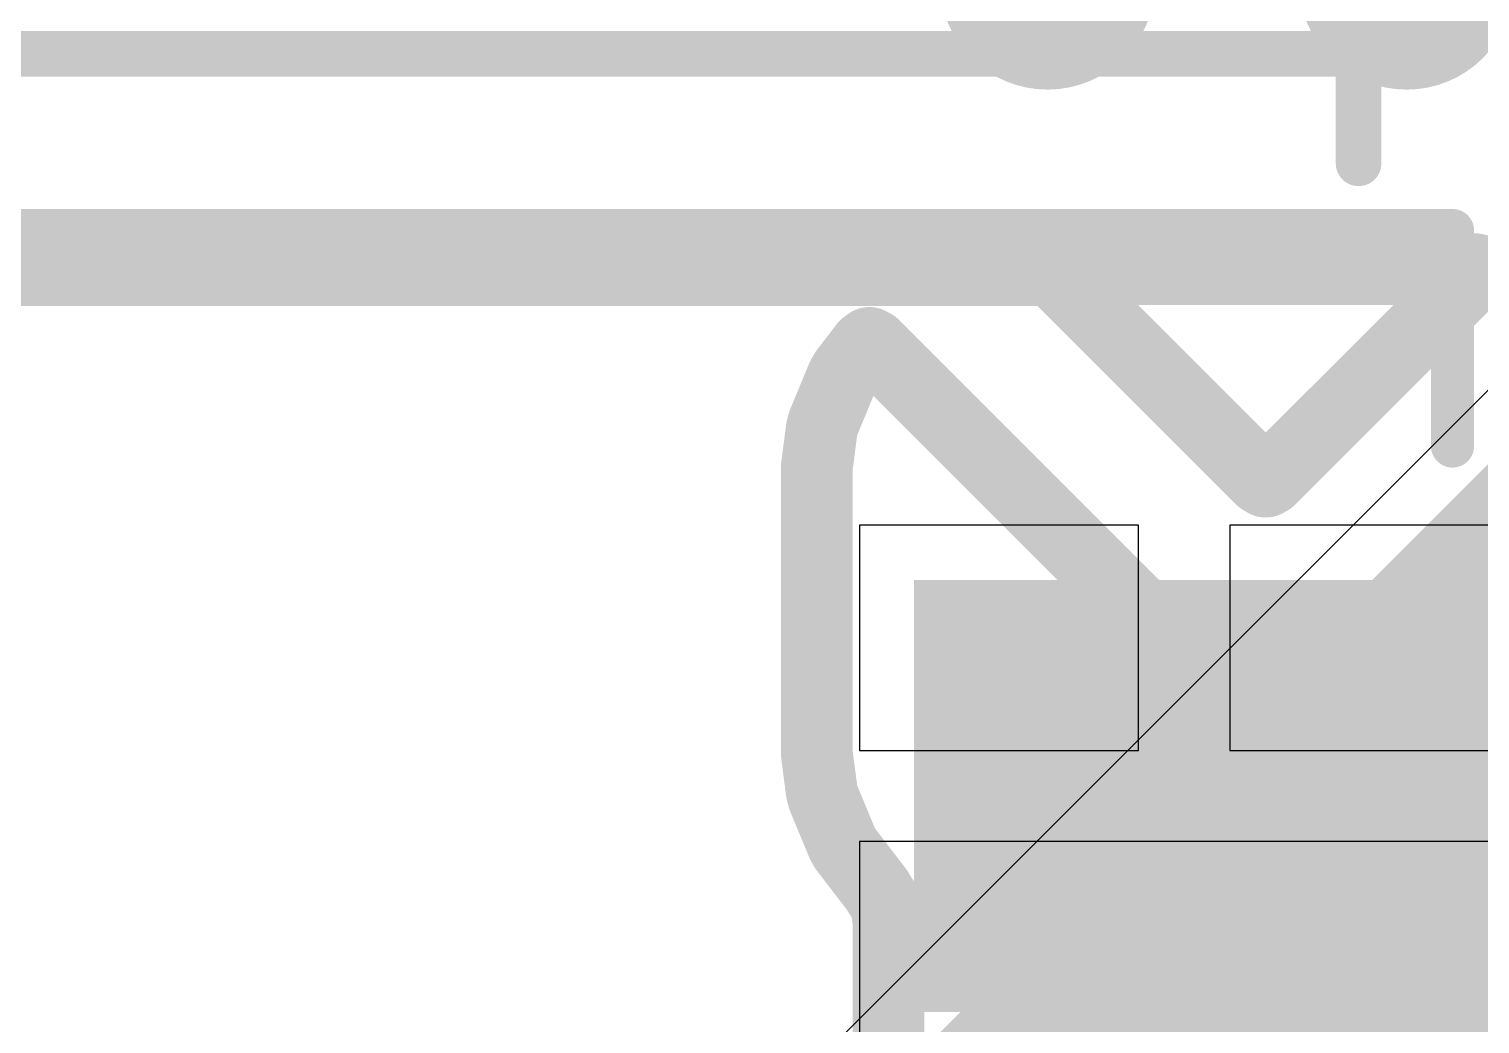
# Model space of a CAD drawing. Header units: inches. Extents: x 0 to 12.4, y -0.6 to 2.2.
# Drawn here: x 2.2868 to 2.4458, y 0.3293 to 0.4384 of the extents above; entities that cross this region are included whole.
import ezdxf

# ---------------------------------------------------------------- set-up
doc = ezdxf.new("R2010")
doc.units = ezdxf.units.IN
doc.header["$MEASUREMENT"] = 0
for name, color, linetype in [('Bottom Layer', 5, 'Continuous'), ('Dimension', 6, 'Continuous'), ('Mechanical 4', 56, 'Continuous'), ('Top Layer', 1, 'Continuous'), ('Top Overlay', 2, 'Continuous'), ('Top Paste', 8, 'Continuous'), ('Top Solder', 216, 'Continuous')]:
    doc.layers.add(name, color=color, linetype=linetype)

# ---------------------------------------------------------------- blocks, each defined once
blk = doc.blocks.new('E07_400M10S_10')
at = {"layer": 'Top Layer'}
blk.add_hatch(color=1, dxfattribs=at).paths.add_polyline_path([(-0.28346455, -0.31496065), (-0.23228345, -0.31496065), (-0.23228345, -0.35433075), (-0.28346455, -0.35433075)])
at = {"layer": 'Top Paste'}
blk.add_hatch(color=8, dxfattribs=at).paths.add_polyline_path([(-0.28346455, -0.31496065), (-0.23228345, -0.31496065), (-0.23228345, -0.35433075), (-0.28346455, -0.35433075)])
at = {"layer": 'Top Solder'}
blk.add_hatch(color=216, dxfattribs=at).paths.add_polyline_path([(-0.28746455, -0.31096065), (-0.22828345, -0.31096065), (-0.22828345, -0.35833075), (-0.28746455, -0.35833075)])
at = {"layer": 'Top Overlay', "const_width": 0.005}
for points in [[(-0.277, -0.404), (-0.277, -0.416)], [(0.277, -0.416), (-0.277, -0.416)]]:
    blk.add_lwpolyline(points, dxfattribs=at)
at = {"layer": 'Top Overlay', "const_width": 0.0025}
for points in [[(-0.27825, -0.404, 1), (-0.27575, -0.404, 1)], [(-0.27825, -0.416, 1), (-0.27575, -0.416, 1)], [(-0.27825, -0.416, 1), (-0.27575, -0.416, 1)]]:
    blk.add_lwpolyline(points, format="xyb", close=True, dxfattribs=at)

msp = doc.modelspace()

# ---------------------------------------------------------------- hatches: boundary and pattern name
at = {"layer": 'Dimension'}
h = msp.add_hatch(color=6, dxfattribs=at)
edge = h.paths.add_edge_path()
edge.add_arc((2.3984194, 0.4435793), 0.011811, 0, 360)
h = msp.add_hatch(color=6, dxfattribs=at)
edge = h.paths.add_edge_path()
edge.add_arc((2.4377895, 0.4435793), 0.011811, 0, 360)

# ---------------------------------------------------------------- linework, layer by layer
at = {"layer": 'Bottom Layer'}
msp.add_line((2.4806848, 0.4327882), (2.3299483, 0.2820517), dxfattribs=at)
at = {"layer": 'Bottom Layer', "const_width": 0.0590551}
msp.add_lwpolyline([(2.356, 0.256), (2.5175275, 0.4175275)], dxfattribs=at)
at = {"layer": 'Dimension', "const_width": 0.007874}
for points in [[(2.1090691, 0.4119954), (2.3990666, 0.4119954)], [(2.1090691, 0.4119954), (2.3990666, 0.4119954)], [(2.3990666, 0.4119954), (2.3994324, 0.4120832)], [(2.3990666, 0.4119954), (2.3992631, 0.4116747)], [(2.3992631, 0.4116747), (2.4218823, 0.3890555)], [(2.3994324, 0.4120832), (2.4452411, 0.4120832)], [(2.4227912, 0.3890555), (2.4454104, 0.4116747)], [(2.4452411, 0.4120832), (2.4456069, 0.4119954)], [(2.4454104, 0.4116747), (2.4456069, 0.4119954)], [(2.3762574, 0.4008232), (2.3784462, 0.4036757)], [(2.3784462, 0.4036757), (2.3788855, 0.4039979)], [(2.3788855, 0.4039979), (2.3793633, 0.4037357)], [(2.3793633, 0.4037357), (2.4188847, 0.3642143)], [(2.4257887, 0.3642143), (2.4653102, 0.4037358)], [(2.3738445, 0.3952144), (2.3759402, 0.4002737)], [(2.3759402, 0.4002737), (2.3762574, 0.4008232)], [(2.373145, 0.3905356), (2.3736802, 0.3946014)], [(2.3736802, 0.3946014), (2.3738445, 0.3952144)], [(2.3731242, 0.3902178), (2.373145, 0.3905356)], [(2.3731242, 0.3591456), (2.3731242, 0.3902178)], [(2.4218823, 0.3890555), (2.4223368, 0.3887932)], [(2.4223368, 0.3887932), (2.4227912, 0.3890555)], [(2.4188847, 0.3642143), (2.4210732, 0.3629507)], [(2.4236003, 0.3629507), (2.4257887, 0.3642143)], [(2.4210732, 0.3629507), (2.4236003, 0.3629507)], [(2.3731242, 0.3591456), (2.373145, 0.3588277)], [(2.373145, 0.3588277), (2.3736802, 0.3547619)], [(2.3736802, 0.3547619), (2.3738445, 0.354149)], [(2.3738445, 0.354149), (2.3759401, 0.3490897)], [(2.3759401, 0.3490897), (2.3762574, 0.3485402)], [(2.3762574, 0.3485402), (2.3795912, 0.3441954)], [(2.3795912, 0.3441954), (2.3796012, 0.3441855)], [(2.3796012, 0.3441855), (2.3796128, 0.3441673)], [(2.3796128, 0.3441673), (2.3797859, 0.3439418)], [(2.3797666, 0.343927), (2.3797859, 0.3439418)], [(2.3797666, 0.343927), (2.3807292, 0.3424233)], [(2.3807292, 0.3424233), (2.3810161, 0.3403508)], [(2.3809785, 0.3400649), (2.3810084, 0.340254)], [(2.3809785, 0.3398732), (2.3809785, 0.3400649)], [(2.3809785, 0.3398731), (2.3809785, 0.3398732)], [(2.3809785, 0.3094899), (2.3809785, 0.3398731)], [(2.3810084, 0.340254), (2.3810161, 0.3403508)]]:
    msp.add_lwpolyline(points, dxfattribs=at)
at = {"layer": 'Dimension', "const_width": 0.003937}
for points in [[(2.3970981, 0.4119954, 1), (2.4010351, 0.4119954, 1)], [(2.3970981, 0.4119954, 1), (2.4010351, 0.4119954, 1)], [(2.3970981, 0.4119954, 1), (2.4010351, 0.4119954, 1)], [(2.3970981, 0.4119954, 1), (2.4010351, 0.4119954, 1)], [(2.3972946, 0.4116747, 1), (2.4012316, 0.4116747, 1)], [(2.3972946, 0.4116747, 1), (2.4012316, 0.4116747, 1)], [(2.3974639, 0.4120832, 1), (2.4014009, 0.4120832, 1)], [(2.3974639, 0.4120832, 1), (2.4014009, 0.4120832, 1)], [(2.4432726, 0.4120832, 1), (2.4472096, 0.4120832, 1)], [(2.4432726, 0.4120832, 1), (2.4472096, 0.4120832, 1)], [(2.4434419, 0.4116747, 1), (2.4473789, 0.4116747, 1)], [(2.4434419, 0.4116747, 1), (2.4473789, 0.4116747, 1)], [(2.4436384, 0.4119954, 1), (2.4475754, 0.4119954, 1)], [(2.4436384, 0.4119954, 1), (2.4475754, 0.4119954, 1)], [(2.3764777, 0.4036757, 1), (2.3804147, 0.4036757, 1)], [(2.3764777, 0.4036757, 1), (2.3804147, 0.4036757, 1)], [(2.376917, 0.4039979, 1), (2.380854, 0.4039979, 1)], [(2.376917, 0.4039979, 1), (2.380854, 0.4039979, 1)], [(2.3773948, 0.4037357, 1), (2.3813318, 0.4037357, 1)], [(2.3773948, 0.4037357, 1), (2.3813318, 0.4037357, 1)], [(2.3739717, 0.4002737, 1), (2.3779087, 0.4002737, 1)], [(2.3739717, 0.4002737, 1), (2.3779087, 0.4002737, 1)], [(2.3742889, 0.4008232, 1), (2.3782259, 0.4008232, 1)], [(2.3742889, 0.4008232, 1), (2.3782259, 0.4008232, 1)], [(2.3717117, 0.3946014, 1), (2.3756487, 0.3946014, 1)], [(2.3717117, 0.3946014, 1), (2.3756487, 0.3946014, 1)], [(2.371876, 0.3952144, 1), (2.375813, 0.3952144, 1)], [(2.371876, 0.3952144, 1), (2.375813, 0.3952144, 1)], [(2.3711765, 0.3905356, 1), (2.3751135, 0.3905356, 1)], [(2.3711765, 0.3905356, 1), (2.3751135, 0.3905356, 1)], [(2.3711557, 0.3902178, 1), (2.3750927, 0.3902178, 1)], [(2.3711557, 0.3902178, 1), (2.3750927, 0.3902178, 1)], [(2.4199138, 0.3890555, 1), (2.4238508, 0.3890555, 1)], [(2.4199138, 0.3890555, 1), (2.4238508, 0.3890555, 1)], [(2.4208227, 0.3890555, 1), (2.4247597, 0.3890555, 1)], [(2.4208227, 0.3890555, 1), (2.4247597, 0.3890555, 1)], [(2.4203683, 0.3887932, 1), (2.4243053, 0.3887932, 1)], [(2.4203683, 0.3887932, 1), (2.4243053, 0.3887932, 1)], [(2.4169162, 0.3642143, 1), (2.4208532, 0.3642143, 1)], [(2.4169162, 0.3642143, 1), (2.4208532, 0.3642143, 1)], [(2.4238202, 0.3642143, 1), (2.4277572, 0.3642143, 1)], [(2.4238202, 0.3642143, 1), (2.4277572, 0.3642143, 1)], [(2.4191047, 0.3629507, 1), (2.4230417, 0.3629507, 1)], [(2.4191047, 0.3629507, 1), (2.4230417, 0.3629507, 1)], [(2.4216318, 0.3629507, 1), (2.4255688, 0.3629507, 1)], [(2.4216318, 0.3629507, 1), (2.4255688, 0.3629507, 1)], [(2.3711557, 0.3591456, 1), (2.3750927, 0.3591456, 1)], [(2.3711557, 0.3591456, 1), (2.3750927, 0.3591456, 1)], [(2.3711765, 0.3588277, 1), (2.3751135, 0.3588277, 1)], [(2.3711765, 0.3588277, 1), (2.3751135, 0.3588277, 1)], [(2.3717117, 0.3547619, 1), (2.3756487, 0.3547619, 1)], [(2.3717117, 0.3547619, 1), (2.3756487, 0.3547619, 1)], [(2.371876, 0.354149, 1), (2.375813, 0.354149, 1)], [(2.371876, 0.354149, 1), (2.375813, 0.354149, 1)], [(2.3739716, 0.3490897, 1), (2.3779086, 0.3490897, 1)], [(2.3739716, 0.3490897, 1), (2.3779086, 0.3490897, 1)], [(2.3742889, 0.3485402, 1), (2.3782259, 0.3485402, 1)], [(2.3742889, 0.3485402, 1), (2.3782259, 0.3485402, 1)], [(2.3776227, 0.3441954, 1), (2.3815597, 0.3441954, 1)], [(2.3776227, 0.3441954, 1), (2.3815597, 0.3441954, 1)], [(2.3776327, 0.3441855, 1), (2.3815697, 0.3441855, 1)], [(2.3776327, 0.3441855, 1), (2.3815697, 0.3441855, 1)], [(2.3776443, 0.3441673, 1), (2.3815813, 0.3441673, 1)], [(2.3776443, 0.3441673, 1), (2.3815813, 0.3441673, 1)], [(2.3777981, 0.343927, 1), (2.3817351, 0.343927, 1)], [(2.3777981, 0.343927, 1), (2.3817351, 0.343927, 1)], [(2.3778174, 0.3439418, 1), (2.3817544, 0.3439418, 1)], [(2.3778174, 0.3439418, 1), (2.3817544, 0.3439418, 1)], [(2.3787607, 0.3424233, 1), (2.3826977, 0.3424233, 1)], [(2.3787607, 0.3424233, 1), (2.3826977, 0.3424233, 1)], [(2.37901, 0.3400649, 1), (2.382947, 0.3400649, 1)], [(2.37901, 0.3400649, 1), (2.382947, 0.3400649, 1)], [(2.37901, 0.3398732, 1), (2.382947, 0.3398732, 1)], [(2.37901, 0.3398732, 1), (2.382947, 0.3398732, 1)], [(2.37901, 0.3398731, 1), (2.382947, 0.3398731, 1)], [(2.37901, 0.3398731, 1), (2.382947, 0.3398731, 1)], [(2.3790399, 0.340254, 1), (2.3829769, 0.340254, 1)], [(2.3790399, 0.340254, 1), (2.3829769, 0.340254, 1)], [(2.3790476, 0.3403508, 1), (2.3829846, 0.3403508, 1)], [(2.3790476, 0.3403508, 1), (2.3829846, 0.3403508, 1)]]:
    msp.add_lwpolyline(points, format="xyb", close=True, dxfattribs=at)
at = {"layer": 'Mechanical 4', "const_width": 0.0047244}
for points in [[(1.8719449, 0.4163148), (2.442811, 0.4163148)], [(2.442811, 0.3926928), (2.442811, 0.4163148)]]:
    msp.add_lwpolyline(points, dxfattribs=at)
at = {"layer": 'Mechanical 4', "const_width": 0.0023622}
for points in [[(2.4416299, 0.4163148, 1), (2.4439921, 0.4163148, 1)], [(2.4416299, 0.4163148, 1), (2.4439921, 0.4163148, 1)], [(2.4416299, 0.3926928, 1), (2.4439921, 0.3926928, 1)]]:
    msp.add_lwpolyline(points, format="xyb", close=True, dxfattribs=at)
at = {"layer": 'Top Layer'}
for p, q in [((2.4083852, 0.3840157), (2.3777953, 0.3840157)), ((2.3777953, 0.3840157), (2.3777953, 0.3593305)), ((2.4083852, 0.3593305), (2.4083852, 0.3840157)), ((2.4489763, 0.3840157), (2.4183852, 0.3840157)), ((2.4183852, 0.3840157), (2.4183852, 0.3593305)), ((2.3777953, 0.3593305), (2.4083852, 0.3593305)), ((2.4183852, 0.3593305), (2.4489763, 0.3593305)), ((2.4133852, 0.3493305), (2.3777953, 0.3493305)), ((2.3777953, 0.3493305), (2.3777953, 0.3246457)), ((2.4489763, 0.3493305), (2.4133852, 0.3493305))]:
    msp.add_line(p, q, dxfattribs=at)

# ---------------------------------------------------------------- block references
at = {"rotation": 180}
msp.add_blockref('E07_400M10S_10', (2.1555118, 0.019685), dxfattribs=at)

doc.saveas('drawing.dxf')
